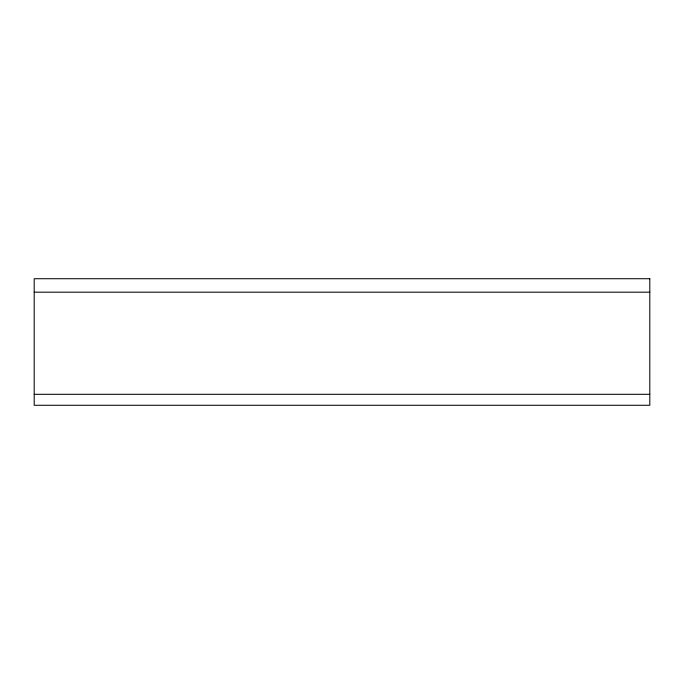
<?xml version="1.0" encoding="UTF-8"?>
<svg xmlns="http://www.w3.org/2000/svg" width="684" height="684" viewBox="0 0 684 684"><rect width="100%" height="100%" fill="white"/><g stroke="black" fill="none" stroke-linecap="round" stroke-linejoin="round"><path stroke-width="1.03" d="M34.2 292.188L649.8 292.188M34.2 394.309L649.8 394.309M649.8 278.721L34.2 278.721L34.2 405.279L649.8 405.279L649.8 278.721"/></g></svg>
